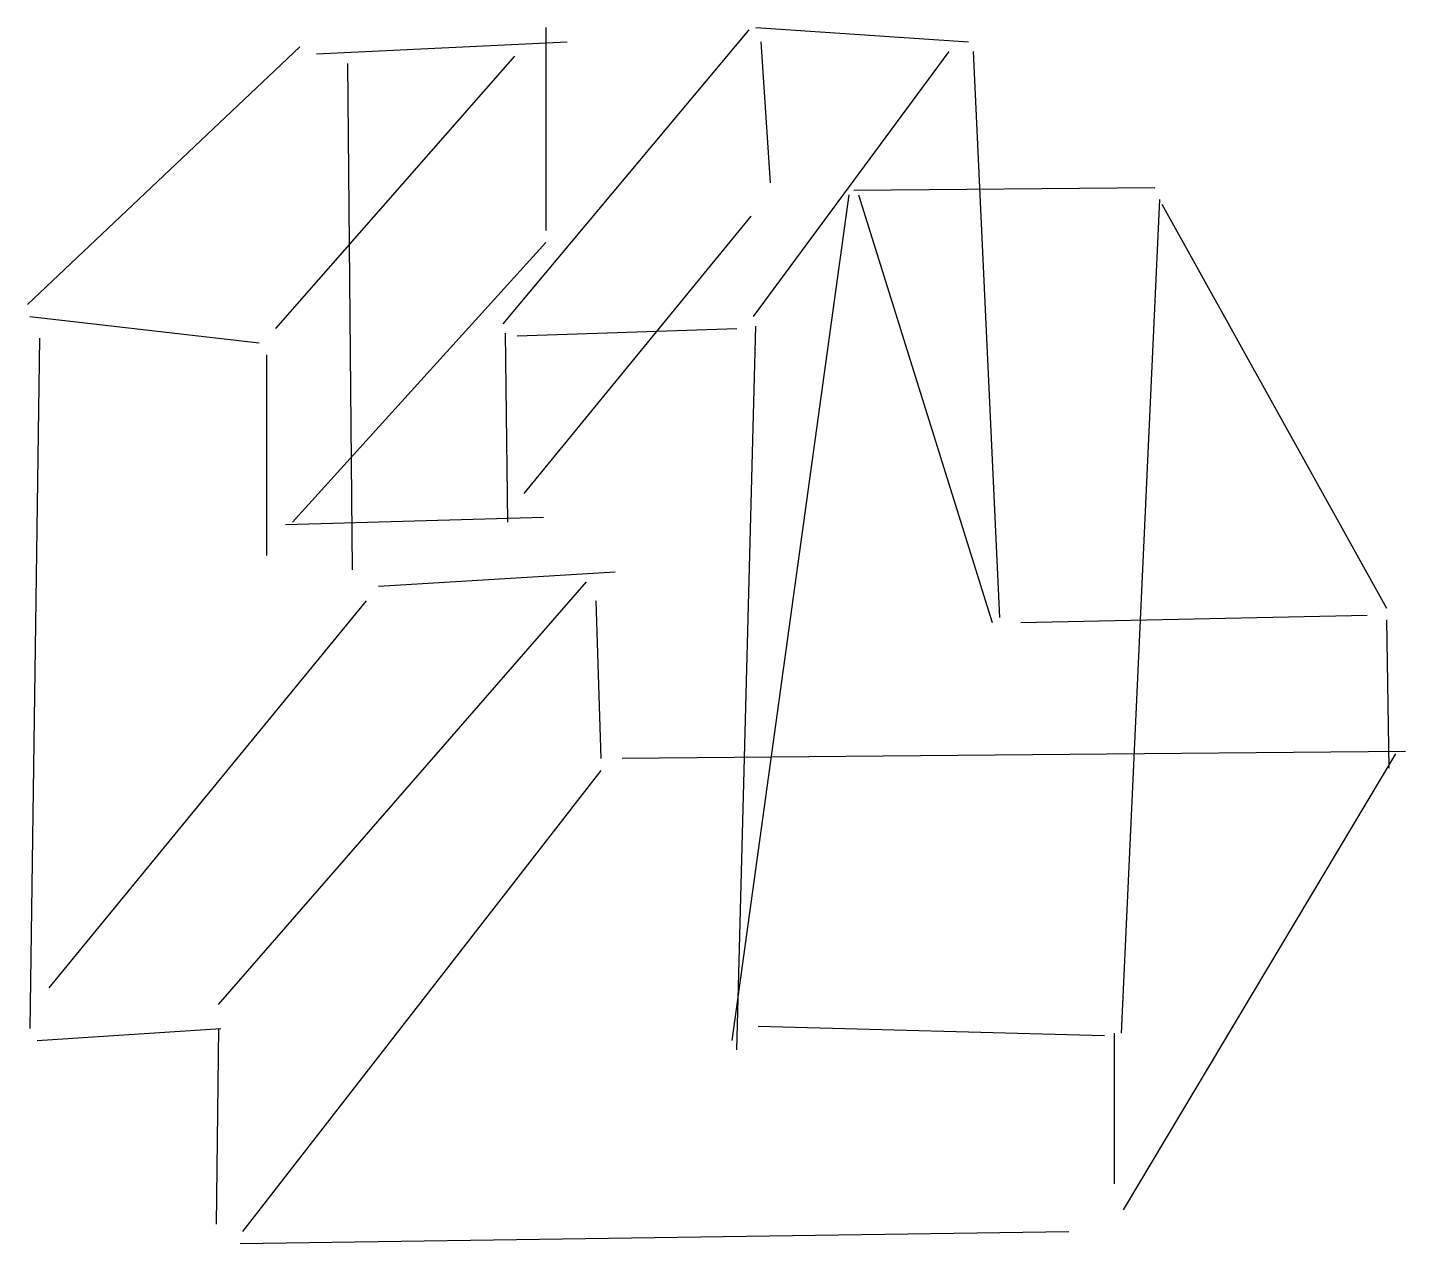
# Model space of a CAD drawing. Header units: metres. Extents: x -93 to 88, y -323 to -164.
import ezdxf

# ---------------------------------------------------------------- set-up
doc = ezdxf.new("R2010")
doc.units = ezdxf.units.M

msp = doc.modelspace()

# ---------------------------------------------------------------- linework, layer by layer
at = {"color": 0, "linetype": 'CONTINUOUS'}
for p, q in [((1.41388, -163.852997), (-30.948265, -202.499054)), ((-25.292744, -163.538801), (-25.292744, -190.245426)), ((2.356467, -163.538801), (30.319874, -165.423975)), ((-93.473186, -199.985489), (-57.65489, -166.052366)), ((-55.455521, -166.994953), (-22.464984, -165.423975)), ((2.042271, -201.556467), (27.806309, -166.680757)), ((2.984858, -165.423975), (4.24164, -183.961514)), ((30.948265, -166.680757), (34.404416, -241.14511)), ((-60.796845, -203.127445), (-29.377287, -167.309148)), ((-51.370978, -168.251735), (-50.742587, -234.861199)), ((15.238486, -184.904101), (54.827129, -184.589905)), ((-0.785489, -296.757729), (14.610095, -185.532492)), ((15.866877, -185.532492), (33.46183, -241.773502)), ((55.455521, -186.160883), (50.428391, -295.815142)), ((-28.120505, -224.80694), (1.728076, -188.360252)), ((55.769716, -186.789274), (85.304101, -239.888328)), ((-25.292744, -191.816404), (-58.597476, -228.577287)), ((-93.158991, -201.556467), (-62.996215, -205.012618)), ((-0.157098, -298.014511), (2.356467, -202.813249)), ((-91.902208, -204.384227), (-93.158991, -295.186751)), ((-30.634069, -203.755836), (-30.319874, -228.577287)), ((-29.063091, -204.070032), (-0.157098, -203.127445)), ((-62.053628, -206.583596), (-62.053628, -232.976025)), ((-59.540063, -228.891483), (-25.60694, -227.948896)), ((-16.181073, -235.175394), (-47.286435, -237.060568)), ((-68.337539, -292.044795), (-19.95142, -236.432177)), ((-90.645426, -289.845426), (-48.857413, -238.945741)), ((-18.694637, -238.945741), (-18.066246, -259.68265)), ((37.232177, -241.773502), (82.790536, -240.830915)), ((85.304101, -241.459306), (85.618297, -260.939432)), ((87.817666, -258.740063), (-15.238486, -259.68265)), ((50.742587, -319.065615), (86.560883, -259.054259)), ((-18.066246, -261.253628), (-65.195584, -321.893375)), ((-92.216404, -296.757729), (-68.023344, -295.186751)), ((-68.337539, -295.186751), (-68.651735, -320.950789)), ((2.670662, -294.872555), (48.229022, -296.129338)), ((49.485804, -295.815142), (49.485804, -315.609464)), ((-65.509779, -323.464353), (43.516088, -321.893375))]:
    msp.add_line(p, q, dxfattribs=at)

doc.saveas('drawing.dxf')
